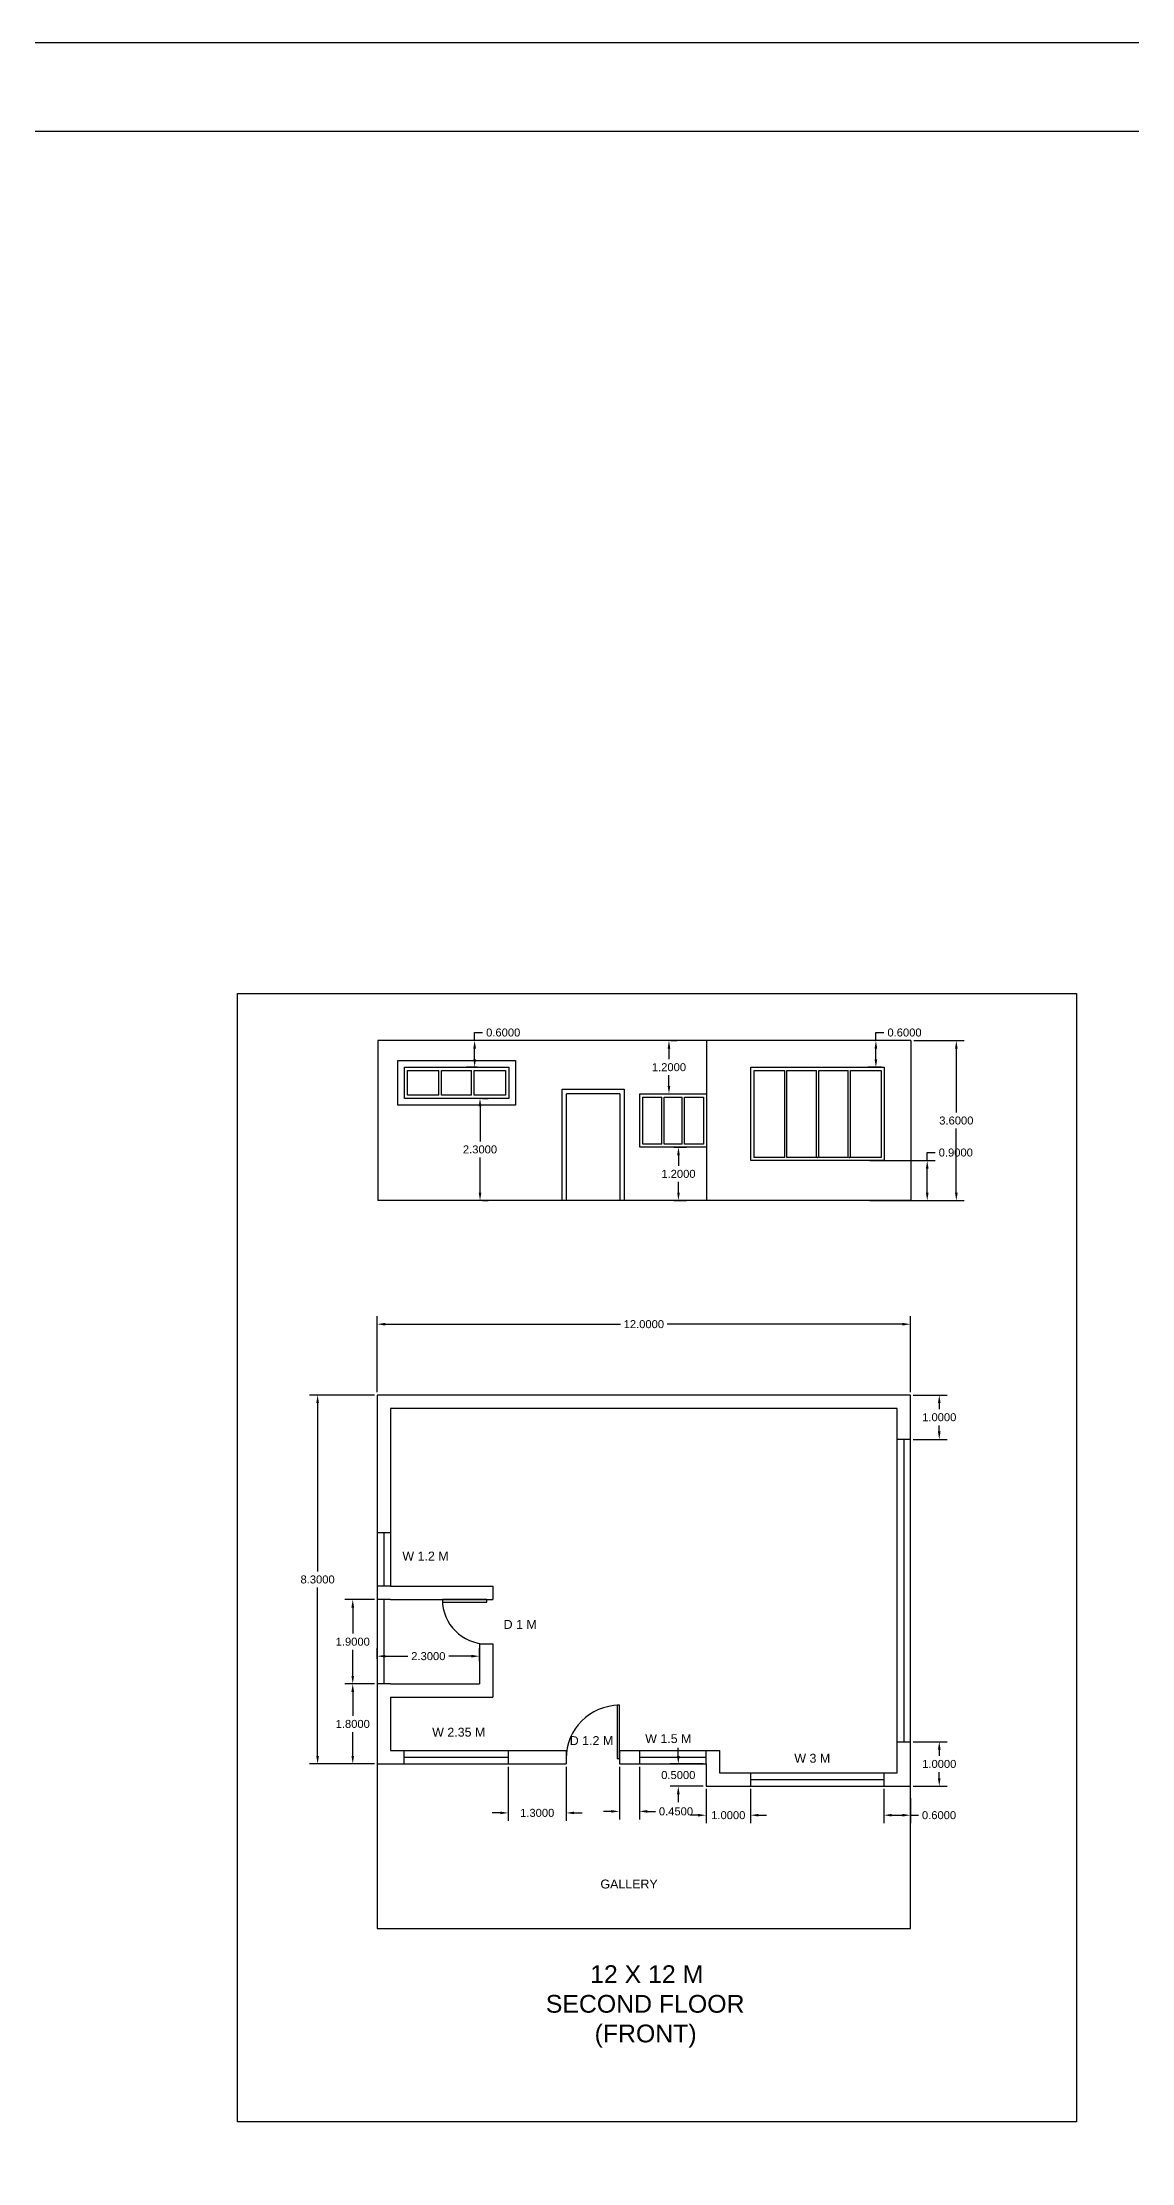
# Model space of a CAD drawing. Header units: millimetres. Extents: x 3147 to 3559, y 1951 to 2086.
# Drawn here: x 3359.87 to 3384.38, y 2038.38 to 2086.08 of the extents above; entities that cross this region are included whole.
import ezdxf

# ---------------------------------------------------------------- set-up
doc = ezdxf.new("R2010")
doc.units = ezdxf.units.MM
doc.layers.get('Defpoints').update_dxf_attribs({"color": 1})
doc.styles.get("Standard").update_dxf_attribs({"font": 'arial.ttf'})
doc.dimstyles.get("Standard").update_dxf_attribs({"dimtxt": 0.18, "dimasz": 0.18, "dimexe": 0.18, "dimexo": 0.0625, "dimgap": 0.09, "dimtad": 0, "dimtih": 1, "dimtoh": 1, "dimdec": 4, "dimzin": 0, "dimdsep": 46, "dimtxsty": 'Standard', "dimcen": 0.09, "dimadec": 0, "dimazin": 0, "dimtfac": 1, "dimtdec": 4, "dimtofl": 0, "dimtmove": 0, "dimatfit": 3, "dimfxl": 1, "dimtolj": 1, "dimtzin": 0, "dimarcsym": 0})

# ---------------------------------------------------------------- blocks, each defined once
blk = doc.blocks.new('*D100')
at = {"color": 0, "lineweight": -2, "transparency": 16777216}
for p, q in [((3367.34, 2055.649), (3365.88, 2055.649)), ((3366.06, 2055.469), (3366.06, 2051.681)), ((3366.06, 2047.529), (3366.06, 2051.317)), ((3367.34, 2047.349), (3365.88, 2047.349))]:
    blk.add_line(p, q, dxfattribs=at)
at = {"color": 0, "transparency": 16777216}
for points in [[(3366.03, 2055.469), (3366.09, 2055.469), (3366.06, 2055.649)], [(3366.03, 2047.529), (3366.09, 2047.529), (3366.06, 2047.349)]]:
    blk.add_solid(points, dxfattribs=at)
at = {"layer": 'Defpoints', "color": 0, "transparency": 16777216}
for p in [(3367.402, 2055.649), (3366.06, 2047.349), (3367.402, 2047.349)]:
    blk.add_point(p, dxfattribs=at)
at = {"color": 0, "transparency": 16777216, "insert": (3366.06, 2051.499), "char_height": 0.18, "attachment_point": 5}
blk.add_mtext('\\A1;8.3000', dxfattribs=at)
blk = doc.blocks.new('*D101')
at = {"color": 0, "lineweight": -2, "transparency": 16777216}
for p, q in [((3374.74, 2047.349), (3373.997, 2047.349)), ((3374.177, 2047.529), (3374.177, 2047.709)), ((3374.74, 2046.849), (3373.997, 2046.849)), ((3374.177, 2046.669), (3374.177, 2046.489))]:
    blk.add_line(p, q, dxfattribs=at)
at = {"color": 0, "transparency": 16777216}
for points in [[(3374.147, 2047.529), (3374.207, 2047.529), (3374.177, 2047.349)], [(3374.147, 2046.669), (3374.207, 2046.669), (3374.177, 2046.849)]]:
    blk.add_solid(points, dxfattribs=at)
at = {"layer": 'Defpoints', "color": 0, "transparency": 16777216}
for p in [(3374.802, 2047.349), (3374.177, 2046.849), (3374.802, 2046.849)]:
    blk.add_point(p, dxfattribs=at)
at = {"color": 0, "transparency": 16777216, "insert": (3374.177, 2047.099), "char_height": 0.18, "attachment_point": 5}
blk.add_mtext('\\A1;0.5000', dxfattribs=at)
blk = doc.blocks.new('*D102')
at = {"color": 0, "lineweight": -2, "transparency": 16777216}
for p, q in [((3367.402, 2049.712), (3367.402, 2049.954)), ((3367.582, 2049.774), (3368.087, 2049.774)), ((3369.522, 2049.774), (3369.017, 2049.774)), ((3369.702, 2049.662), (3369.702, 2049.954))]:
    blk.add_line(p, q, dxfattribs=at)
at = {"color": 0, "transparency": 16777216}
for points in [[(3367.582, 2049.804), (3367.582, 2049.744), (3367.402, 2049.774)], [(3369.522, 2049.804), (3369.522, 2049.744), (3369.702, 2049.774)]]:
    blk.add_solid(points, dxfattribs=at)
at = {"layer": 'Defpoints', "color": 0, "transparency": 16777216}
for p in [(3367.402, 2049.649), (3369.702, 2049.774), (3369.702, 2049.599)]:
    blk.add_point(p, dxfattribs=at)
at = {"color": 0, "transparency": 16777216, "insert": (3368.552, 2049.774), "char_height": 0.18, "attachment_point": 5}
blk.add_mtext('\\A1;2.3000', dxfattribs=at)
blk = doc.blocks.new('*D103')
at = {"color": 0, "lineweight": -2, "transparency": 16777216}
for p, q in [((3367.402, 2055.712), (3367.402, 2057.423)), ((3379.402, 2055.712), (3379.402, 2057.423)), ((3367.582, 2057.243), (3372.877, 2057.243)), ((3379.222, 2057.243), (3373.927, 2057.243))]:
    blk.add_line(p, q, dxfattribs=at)
at = {"color": 0, "transparency": 16777216}
for points in [[(3367.582, 2057.273), (3367.582, 2057.213), (3367.402, 2057.243)], [(3379.222, 2057.273), (3379.222, 2057.213), (3379.402, 2057.243)]]:
    blk.add_solid(points, dxfattribs=at)
at = {"layer": 'Defpoints', "color": 0, "transparency": 16777216}
for p in [(3379.402, 2057.243), (3367.402, 2055.649), (3379.402, 2055.649)]:
    blk.add_point(p, dxfattribs=at)
at = {"color": 0, "transparency": 16777216, "insert": (3373.402, 2057.243), "char_height": 0.18, "attachment_point": 5}
blk.add_mtext('\\A1;12.0000', dxfattribs=at)
blk = doc.blocks.new('*D104')
at = {"color": 0, "lineweight": -2, "transparency": 16777216}
for p, q in [((3379.465, 2047.849), (3380.23, 2047.849)), ((3380.05, 2047.669), (3380.05, 2047.531)), ((3379.465, 2046.849), (3380.23, 2046.849)), ((3380.05, 2047.029), (3380.05, 2047.167))]:
    blk.add_line(p, q, dxfattribs=at)
at = {"color": 0, "transparency": 16777216}
for points in [[(3380.02, 2047.669), (3380.08, 2047.669), (3380.05, 2047.849)], [(3380.02, 2047.029), (3380.08, 2047.029), (3380.05, 2046.849)]]:
    blk.add_solid(points, dxfattribs=at)
at = {"layer": 'Defpoints', "color": 0, "transparency": 16777216}
for p in [(3379.402, 2047.849), (3380.05, 2047.849), (3379.402, 2046.849)]:
    blk.add_point(p, dxfattribs=at)
at = {"color": 0, "transparency": 16777216, "insert": (3380.05, 2047.349), "char_height": 0.18, "attachment_point": 5}
blk.add_mtext('\\A1;1.0000', dxfattribs=at)
blk = doc.blocks.new('*D105')
at = {"color": 0, "lineweight": -2, "transparency": 16777216}
for p, q in [((3379.465, 2055.649), (3380.23, 2055.649)), ((3380.05, 2055.469), (3380.05, 2055.331)), ((3380.05, 2054.829), (3380.05, 2054.967)), ((3379.465, 2054.649), (3380.23, 2054.649))]:
    blk.add_line(p, q, dxfattribs=at)
at = {"color": 0, "transparency": 16777216}
for points in [[(3380.02, 2055.469), (3380.08, 2055.469), (3380.05, 2055.649)], [(3380.02, 2054.829), (3380.08, 2054.829), (3380.05, 2054.649)]]:
    blk.add_solid(points, dxfattribs=at)
at = {"layer": 'Defpoints', "color": 0, "transparency": 16777216}
for p in [(3379.402, 2055.649), (3379.402, 2054.649), (3380.05, 2054.649)]:
    blk.add_point(p, dxfattribs=at)
at = {"color": 0, "transparency": 16777216, "insert": (3380.05, 2055.149), "char_height": 0.18, "attachment_point": 5}
blk.add_mtext('\\A1;1.0000', dxfattribs=at)
blk = doc.blocks.new('*D106')
at = {"color": 0, "lineweight": -2, "transparency": 16777216}
for p, q in [((3372.852, 2047.287), (3372.852, 2046.102)), ((3373.302, 2047.287), (3373.302, 2046.102)), ((3372.672, 2046.282), (3372.492, 2046.282)), ((3373.482, 2046.282), (3373.662, 2046.282))]:
    blk.add_line(p, q, dxfattribs=at)
at = {"color": 0, "transparency": 16777216}
for points in [[(3372.672, 2046.312), (3372.672, 2046.252), (3372.852, 2046.282)], [(3373.482, 2046.312), (3373.482, 2046.252), (3373.302, 2046.282)]]:
    blk.add_solid(points, dxfattribs=at)
at = {"layer": 'Defpoints', "color": 0, "transparency": 16777216}
for p in [(3372.852, 2047.349), (3373.302, 2047.349), (3373.302, 2046.282)]:
    blk.add_point(p, dxfattribs=at)
at = {"color": 0, "transparency": 16777216, "insert": (3374.125, 2046.282), "char_height": 0.18, "attachment_point": 5}
blk.add_mtext('\\A1;0.4500', dxfattribs=at)
blk = doc.blocks.new('*D107')
at = {"color": 0, "lineweight": -2, "transparency": 16777216}
for p, q in [((3370.352, 2047.287), (3370.352, 2046.068)), ((3371.652, 2047.287), (3371.652, 2046.068)), ((3370.172, 2046.248), (3369.992, 2046.248)), ((3371.832, 2046.248), (3372.012, 2046.248))]:
    blk.add_line(p, q, dxfattribs=at)
at = {"color": 0, "transparency": 16777216}
for points in [[(3370.172, 2046.278), (3370.172, 2046.218), (3370.352, 2046.248)], [(3371.832, 2046.278), (3371.832, 2046.218), (3371.652, 2046.248)]]:
    blk.add_solid(points, dxfattribs=at)
at = {"layer": 'Defpoints', "color": 0, "transparency": 16777216}
for p in [(3370.352, 2047.349), (3371.652, 2047.349), (3371.652, 2046.248)]:
    blk.add_point(p, dxfattribs=at)
at = {"color": 0, "transparency": 16777216, "insert": (3371.002, 2046.248), "char_height": 0.18, "attachment_point": 5}
blk.add_mtext('\\A1;1.3000', dxfattribs=at)
blk = doc.blocks.new('*D108')
at = {"color": 0, "lineweight": -2, "transparency": 16777216}
for p, q in [((3378.802, 2046.787), (3378.802, 2046.016)), ((3379.402, 2046.583), (3379.402, 2046.016)), ((3378.982, 2046.196), (3379.222, 2046.196)), ((3379.402, 2046.196), (3379.582, 2046.196))]:
    blk.add_line(p, q, dxfattribs=at)
at = {"color": 0, "transparency": 16777216}
for points in [[(3378.982, 2046.226), (3378.982, 2046.166), (3378.802, 2046.196)], [(3379.222, 2046.226), (3379.222, 2046.166), (3379.402, 2046.196)]]:
    blk.add_solid(points, dxfattribs=at)
at = {"layer": 'Defpoints', "color": 0, "transparency": 16777216}
for p in [(3378.802, 2046.849), (3379.402, 2046.645), (3379.402, 2046.196)]:
    blk.add_point(p, dxfattribs=at)
at = {"color": 0, "transparency": 16777216, "insert": (3380.045, 2046.196), "char_height": 0.18, "attachment_point": 5}
blk.add_mtext('\\A1;0.6000', dxfattribs=at)
blk = doc.blocks.new('*D109')
at = {"color": 0, "lineweight": -2, "transparency": 16777216}
for p, q in [((3374.802, 2046.787), (3374.802, 2046.016)), ((3375.802, 2046.787), (3375.802, 2046.016)), ((3374.622, 2046.196), (3374.442, 2046.196)), ((3375.982, 2046.196), (3376.162, 2046.196))]:
    blk.add_line(p, q, dxfattribs=at)
at = {"color": 0, "transparency": 16777216}
for points in [[(3374.622, 2046.226), (3374.622, 2046.166), (3374.802, 2046.196)], [(3375.982, 2046.226), (3375.982, 2046.166), (3375.802, 2046.196)]]:
    blk.add_solid(points, dxfattribs=at)
at = {"layer": 'Defpoints', "color": 0, "transparency": 16777216}
for p in [(3374.802, 2046.849), (3375.802, 2046.849), (3375.802, 2046.196)]:
    blk.add_point(p, dxfattribs=at)
at = {"color": 0, "transparency": 16777216, "insert": (3375.302, 2046.196), "char_height": 0.18, "attachment_point": 5}
blk.add_mtext('\\A1;1.0000', dxfattribs=at)
blk = doc.blocks.new('*D110')
at = {"color": 0, "lineweight": -2, "transparency": 16777216}
for p, q in [((3367.34, 2049.149), (3366.671, 2049.149)), ((3366.851, 2048.969), (3366.851, 2048.431)), ((3366.851, 2047.529), (3366.851, 2048.067)), ((3367.34, 2047.349), (3366.671, 2047.349))]:
    blk.add_line(p, q, dxfattribs=at)
at = {"color": 0, "transparency": 16777216}
for points in [[(3366.821, 2048.969), (3366.881, 2048.969), (3366.851, 2049.149)], [(3366.821, 2047.529), (3366.881, 2047.529), (3366.851, 2047.349)]]:
    blk.add_solid(points, dxfattribs=at)
at = {"layer": 'Defpoints', "color": 0, "transparency": 16777216}
for p in [(3366.851, 2049.149), (3367.402, 2049.149), (3367.402, 2047.349)]:
    blk.add_point(p, dxfattribs=at)
at = {"color": 0, "transparency": 16777216, "insert": (3366.851, 2048.249), "char_height": 0.18, "attachment_point": 5}
blk.add_mtext('\\A1;1.8000', dxfattribs=at)
blk = doc.blocks.new('*D111')
at = {"color": 0, "lineweight": -2, "transparency": 16777216}
for p, q in [((3367.34, 2051.049), (3366.671, 2051.049)), ((3366.851, 2050.869), (3366.851, 2050.281)), ((3366.851, 2049.329), (3366.851, 2049.917)), ((3367.34, 2049.149), (3366.671, 2049.149))]:
    blk.add_line(p, q, dxfattribs=at)
at = {"color": 0, "transparency": 16777216}
for points in [[(3366.821, 2050.869), (3366.881, 2050.869), (3366.851, 2051.049)], [(3366.821, 2049.329), (3366.881, 2049.329), (3366.851, 2049.149)]]:
    blk.add_solid(points, dxfattribs=at)
at = {"layer": 'Defpoints', "color": 0, "transparency": 16777216}
for p in [(3366.851, 2051.049), (3367.402, 2051.049), (3367.402, 2049.149)]:
    blk.add_point(p, dxfattribs=at)
at = {"color": 0, "transparency": 16777216, "insert": (3366.851, 2050.099), "char_height": 0.18, "attachment_point": 5}
blk.add_mtext('\\A1;1.9000', dxfattribs=at)
blk = doc.blocks.new('*U7')
for p, q in [((0, 0), (0, -100)), ((-1000, 0), (-1000, -100))]:
    blk.add_line(p, q)
blk.add_lwpolyline([(0, 0), (0, 1000), (-43.75, 1000), (-43.75, 0)], close=True)
blk.add_arc((0, 0), 1000, 90, 180)
blk = doc.blocks.new('*U6')
for p, q in [((-750, 0), (-750, -100)), ((0, 0), (0, -100))]:
    blk.add_line(p, q)
blk.add_lwpolyline([(0, 0), (0, 750), (-43.75, 750), (-43.75, 0)], close=True)
blk.add_arc((0, 0), 750, 90, 180)
blk = doc.blocks.new('*D66')
at = {"color": 0, "lineweight": -2, "transparency": 16777216}
for p, q in [((3379.475, 2063.624), (3380.614, 2063.624)), ((3380.434, 2063.444), (3380.434, 2062.006)), ((3380.434, 2060.204), (3380.434, 2061.642)), ((3379.475, 2060.024), (3380.614, 2060.024))]:
    blk.add_line(p, q, dxfattribs=at)
at = {"color": 0, "transparency": 16777216}
for points in [[(3380.404, 2063.444), (3380.464, 2063.444), (3380.434, 2063.624)], [(3380.404, 2060.204), (3380.464, 2060.204), (3380.434, 2060.024)]]:
    blk.add_solid(points, dxfattribs=at)
at = {"layer": 'Defpoints', "color": 0, "transparency": 16777216}
for p in [(3379.412, 2063.624), (3380.434, 2063.624), (3379.412, 2060.024)]:
    blk.add_point(p, dxfattribs=at)
at = {"color": 0, "transparency": 16777216, "insert": (3380.434, 2061.824), "char_height": 0.18, "attachment_point": 5}
blk.add_mtext('\\A1;3.6000', dxfattribs=at)
blk = doc.blocks.new('*D67')
at = {"color": 0, "lineweight": -2, "transparency": 16777216}
for p, q in [((3379.779, 2060.924), (3379.779, 2061.104)), ((3379.779, 2061.104), (3379.959, 2061.104)), ((3378.488, 2060.924), (3379.959, 2060.924)), ((3379.779, 2060.204), (3379.779, 2060.744)), ((3378.488, 2060.024), (3379.959, 2060.024))]:
    blk.add_line(p, q, dxfattribs=at)
at = {"color": 0, "transparency": 16777216}
for points in [[(3379.749, 2060.744), (3379.809, 2060.744), (3379.779, 2060.924)], [(3379.749, 2060.204), (3379.809, 2060.204), (3379.779, 2060.024)]]:
    blk.add_solid(points, dxfattribs=at)
at = {"layer": 'Defpoints', "color": 0, "transparency": 16777216}
for p in [(3378.425, 2060.924), (3379.779, 2060.924), (3378.425, 2060.024)]:
    blk.add_point(p, dxfattribs=at)
at = {"color": 0, "transparency": 16777216, "insert": (3380.422, 2061.104), "char_height": 0.18, "attachment_point": 5}
blk.add_mtext('\\A1;0.9000', dxfattribs=at)
blk = doc.blocks.new('*D68')
at = {"color": 0, "lineweight": -2, "transparency": 16777216}
for p, q in [((3378.75, 2063.624), (3378.444, 2063.624)), ((3378.624, 2063.624), (3378.624, 2063.804)), ((3378.624, 2063.804), (3378.804, 2063.804)), ((3378.75, 2063.024), (3378.444, 2063.024)), ((3378.624, 2063.204), (3378.624, 2063.444))]:
    blk.add_line(p, q, dxfattribs=at)
at = {"color": 0, "transparency": 16777216}
for points in [[(3378.594, 2063.444), (3378.654, 2063.444), (3378.624, 2063.624)], [(3378.594, 2063.204), (3378.654, 2063.204), (3378.624, 2063.024)]]:
    blk.add_solid(points, dxfattribs=at)
at = {"layer": 'Defpoints', "color": 0, "transparency": 16777216}
for p in [(3378.624, 2063.624), (3378.812, 2063.624), (3378.812, 2063.024)]:
    blk.add_point(p, dxfattribs=at)
at = {"color": 0, "transparency": 16777216, "insert": (3379.268, 2063.804), "char_height": 0.18, "attachment_point": 5}
blk.add_mtext('\\A1;0.6000', dxfattribs=at)
blk = doc.blocks.new('*D69')
at = {"color": 0, "lineweight": -2, "transparency": 16777216}
for p, q in [((3374.076, 2061.224), (3374.361, 2061.224)), ((3374.181, 2061.044), (3374.181, 2060.806)), ((3374.181, 2060.204), (3374.181, 2060.442)), ((3374.076, 2060.024), (3374.361, 2060.024))]:
    blk.add_line(p, q, dxfattribs=at)
at = {"color": 0, "transparency": 16777216}
for points in [[(3374.151, 2061.044), (3374.211, 2061.044), (3374.181, 2061.224)], [(3374.151, 2060.204), (3374.211, 2060.204), (3374.181, 2060.024)]]:
    blk.add_solid(points, dxfattribs=at)
at = {"layer": 'Defpoints', "color": 0, "transparency": 16777216}
for p in [(3374.013, 2061.224), (3374.181, 2061.224), (3374.013, 2060.024)]:
    blk.add_point(p, dxfattribs=at)
at = {"color": 0, "transparency": 16777216, "insert": (3374.181, 2060.624), "char_height": 0.18, "attachment_point": 5}
blk.add_mtext('\\A1;1.2000', dxfattribs=at)
blk = doc.blocks.new('*D70')
at = {"color": 0, "lineweight": -2, "transparency": 16777216}
for p, q in [((3374.011, 2063.624), (3374.147, 2063.624)), ((3373.967, 2063.444), (3373.967, 2063.206)), ((3373.967, 2062.604), (3373.967, 2062.842)), ((3374.011, 2062.424), (3374.147, 2062.424))]:
    blk.add_line(p, q, dxfattribs=at)
at = {"color": 0, "transparency": 16777216}
for points in [[(3373.937, 2063.444), (3373.997, 2063.444), (3373.967, 2063.624)], [(3373.937, 2062.604), (3373.997, 2062.604), (3373.967, 2062.424)]]:
    blk.add_solid(points, dxfattribs=at)
at = {"layer": 'Defpoints', "color": 0, "transparency": 16777216}
for p in [(3373.948, 2063.624), (3373.967, 2063.624), (3373.948, 2062.424)]:
    blk.add_point(p, dxfattribs=at)
at = {"color": 0, "transparency": 16777216, "insert": (3373.967, 2063.024), "char_height": 0.18, "attachment_point": 5}
blk.add_mtext('\\A1;1.2000', dxfattribs=at)
blk = doc.blocks.new('*D71')
at = {"color": 0, "lineweight": -2, "transparency": 16777216}
for p, q in [((3369.715, 2062.144), (3369.715, 2061.356)), ((3369.768, 2062.324), (3369.895, 2062.324)), ((3369.715, 2060.204), (3369.715, 2060.992)), ((3369.768, 2060.024), (3369.895, 2060.024))]:
    blk.add_line(p, q, dxfattribs=at)
at = {"color": 0, "transparency": 16777216}
for points in [[(3369.685, 2062.144), (3369.745, 2062.144), (3369.715, 2062.324)], [(3369.685, 2060.204), (3369.745, 2060.204), (3369.715, 2060.024)]]:
    blk.add_solid(points, dxfattribs=at)
at = {"layer": 'Defpoints', "color": 0, "transparency": 16777216}
for p in [(3369.705, 2062.324), (3369.705, 2060.024), (3369.715, 2060.024)]:
    blk.add_point(p, dxfattribs=at)
at = {"color": 0, "transparency": 16777216, "insert": (3369.715, 2061.174), "char_height": 0.18, "attachment_point": 5}
blk.add_mtext('\\A1;2.3000', dxfattribs=at)
blk = doc.blocks.new('*D72')
at = {"color": 0, "lineweight": -2, "transparency": 16777216}
for p, q in [((3369.652, 2063.624), (3369.414, 2063.624)), ((3369.594, 2063.624), (3369.594, 2063.804)), ((3369.594, 2063.804), (3369.774, 2063.804)), ((3369.652, 2063.024), (3369.414, 2063.024)), ((3369.594, 2063.204), (3369.594, 2063.444))]:
    blk.add_line(p, q, dxfattribs=at)
at = {"color": 0, "transparency": 16777216}
for points in [[(3369.564, 2063.444), (3369.624, 2063.444), (3369.594, 2063.624)], [(3369.564, 2063.204), (3369.624, 2063.204), (3369.594, 2063.024)]]:
    blk.add_solid(points, dxfattribs=at)
at = {"layer": 'Defpoints', "color": 0, "transparency": 16777216}
for p in [(3369.594, 2063.624), (3369.715, 2063.624), (3369.715, 2063.024)]:
    blk.add_point(p, dxfattribs=at)
at = {"color": 0, "transparency": 16777216, "insert": (3370.237, 2063.804), "char_height": 0.18, "attachment_point": 5}
blk.add_mtext('\\A1;0.6000', dxfattribs=at)

msp = doc.modelspace()

# ---------------------------------------------------------------- linework, layer by layer
for p, q in [((3367.41203, 2063.62366), (3367.41203, 2060.02366)), ((3379.41203, 2063.62366), (3367.41203, 2063.62366)), ((3374.81203, 2063.62366), (3374.81203, 2060.02366)), ((3379.41203, 2063.62366), (3379.41203, 2060.02366)), ((3368.08203, 2062.39366), (3368.08203, 2062.95366)), ((3368.08203, 2062.95366), (3368.7887, 2062.95366)), ((3368.7887, 2062.39366), (3368.7887, 2062.95366)), ((3368.8487, 2062.95366), (3369.52537, 2062.95366)), ((3368.8487, 2062.39366), (3368.8487, 2062.95366)), ((3369.52537, 2062.39366), (3369.52537, 2062.95366)), ((3369.58537, 2062.95366), (3370.29203, 2062.95366)), ((3369.58537, 2062.39366), (3369.58537, 2062.95366)), ((3370.29203, 2062.95366), (3370.29203, 2062.39366)), ((3375.88203, 2060.99366), (3375.88203, 2062.95366)), ((3375.88203, 2062.95366), (3376.57203, 2062.95366)), ((3376.57203, 2060.99366), (3376.57203, 2062.95366)), ((3376.62203, 2062.95366), (3377.28651, 2062.95366)), ((3376.62203, 2060.99366), (3376.62203, 2062.95366)), ((3377.28651, 2060.99366), (3377.28651, 2062.95366)), ((3377.33651, 2062.95366), (3378.00151, 2062.95366)), ((3377.33651, 2060.99366), (3377.33651, 2062.95366)), ((3378.00151, 2060.99366), (3378.00151, 2062.95366)), ((3378.05151, 2062.95366), (3378.74203, 2062.95366)), ((3378.05151, 2060.99366), (3378.05151, 2062.95366)), ((3378.74203, 2062.95366), (3378.74203, 2060.99366)), ((3368.7887, 2062.39366), (3368.08203, 2062.39366)), ((3369.52537, 2062.39366), (3368.8487, 2062.39366)), ((3370.29203, 2062.39366), (3369.58537, 2062.39366)), ((3372.86203, 2062.42366), (3371.66203, 2062.42366)), ((3373.38203, 2061.29366), (3373.38203, 2062.35366)), ((3373.38203, 2062.35366), (3373.81037, 2062.35366)), ((3373.81037, 2061.29366), (3373.81037, 2062.35366)), ((3373.86037, 2062.35366), (3374.2637, 2062.35366)), ((3373.86037, 2061.29366), (3373.86037, 2062.35366)), ((3374.2637, 2061.29366), (3374.2637, 2062.35366)), ((3374.3137, 2062.35366), (3374.74203, 2062.35366)), ((3374.3137, 2061.29366), (3374.3137, 2062.35366)), ((3374.74203, 2062.35366), (3374.74203, 2061.29366)), ((3373.81037, 2061.29366), (3373.38203, 2061.29366)), ((3374.2637, 2061.29366), (3373.86037, 2061.29366)), ((3374.74203, 2061.29366), (3374.3137, 2061.29366)), ((3376.57203, 2060.99366), (3375.88203, 2060.99366)), ((3377.28651, 2060.99366), (3376.62203, 2060.99366)), ((3378.00151, 2060.99366), (3377.33651, 2060.99366)), ((3378.74203, 2060.99366), (3378.05151, 2060.99366)), ((3379.41203, 2060.02366), (3367.41203, 2060.02366)), ((3379.40212, 2055.64913), (3367.40212, 2055.64913)), ((3367.40212, 2055.64913), (3367.40212, 2043.64913)), ((3379.40212, 2043.64913), (3379.40212, 2055.64913)), ((3367.70212, 2055.34913), (3367.70212, 2051.34913)), ((3379.10212, 2055.34913), (3367.70212, 2055.34913)), ((3367.70212, 2055.34913), (3367.70212, 2051.34913)), ((3379.40212, 2054.64913), (3379.10212, 2054.64913)), ((3379.25212, 2054.64913), (3379.25212, 2047.84913)), ((3367.70212, 2052.54913), (3367.40212, 2052.54913)), ((3367.55212, 2052.54913), (3367.55212, 2051.34913)), ((3367.70212, 2051.34913), (3367.40212, 2051.34913)), ((3367.70212, 2051.34913), (3370.00212, 2051.34913)), ((3370.00212, 2051.34913), (3370.00212, 2051.04913)), ((3367.70212, 2051.04913), (3367.40212, 2051.04913)), ((3367.55212, 2051.04913), (3367.55212, 2049.14913)), ((3367.70212, 2051.04913), (3369.70212, 2051.04913)), ((3369.70212, 2051.04913), (3370.00212, 2051.04913)), ((3369.70212, 2050.04913), (3369.70212, 2049.14913)), ((3369.70212, 2050.04913), (3370.00212, 2050.04913)), ((3370.00212, 2050.04913), (3370.00212, 2048.84913)), ((3367.70212, 2049.14913), (3367.40212, 2049.14913)), ((3367.70212, 2049.14913), (3369.70212, 2049.14913)), ((3367.70212, 2048.84913), (3367.70212, 2047.64913)), ((3367.70212, 2048.84913), (3370.00212, 2048.84913)), ((3379.10212, 2047.84913), (3379.40212, 2047.84913)), ((3367.40212, 2047.34913), (3371.65212, 2047.34913)), ((3367.70212, 2047.64913), (3371.65212, 2047.64913)), ((3368.00212, 2047.64913), (3368.00212, 2047.34913)), ((3368.00212, 2047.49913), (3370.35212, 2047.49913)), ((3370.35212, 2047.64913), (3370.35212, 2047.34913)), ((3371.65212, 2047.64913), (3371.65212, 2047.34913)), ((3372.85212, 2047.64913), (3375.10212, 2047.64913)), ((3372.85212, 2047.64913), (3372.85212, 2047.34913)), ((3372.85212, 2047.34913), (3374.80212, 2047.34913)), ((3373.30212, 2047.64913), (3373.30212, 2047.34913)), ((3373.30212, 2047.49913), (3374.80212, 2047.49913)), ((3374.80212, 2047.34913), (3374.80212, 2047.64913)), ((3374.80212, 2047.34913), (3374.80212, 2046.84913)), ((3374.80212, 2047.34913), (3374.80212, 2046.84913)), ((3375.10212, 2047.64913), (3375.10212, 2047.14913)), ((3374.80212, 2046.84913), (3379.40212, 2046.84913)), ((3375.10212, 2047.14913), (3379.10212, 2047.14913)), ((3375.80212, 2047.14913), (3375.80212, 2046.84913)), ((3375.80212, 2046.99913), (3378.80212, 2046.99913)), ((3378.80212, 2047.14913), (3378.80212, 2046.84913)), ((3367.40212, 2043.64913), (3379.40212, 2043.64913))]:
    msp.add_line(p, q)
for points in [[(3318.90235, 2086.07998), (3443.06245, 2086.07998), (3443.06245, 1994.15057), (3318.90235, 1994.15057)], [(3320.90235, 2084.07998), (3441.06245, 2084.07998), (3441.06245, 1996.15057), (3320.90235, 1996.15057)], [(3364.25547, 2064.67958), (3383.13691, 2064.67958), (3383.13691, 2039.30012), (3364.25547, 2039.30012)], [(3370.51203, 2063.17366), (3370.51203, 2062.17366), (3367.86203, 2062.17366), (3367.86203, 2063.17366)], [(3370.36203, 2063.02366), (3370.36203, 2062.32366), (3368.01203, 2062.32366), (3368.01203, 2063.02366)], [(3378.81203, 2063.02366), (3378.81203, 2060.92366), (3375.81203, 2060.92366), (3375.81203, 2063.02366)], [(3374.81203, 2062.42366), (3374.81203, 2061.22366), (3373.31203, 2061.22366), (3373.31203, 2062.42366)]]:
    msp.add_lwpolyline(points, close=True)
for points in [[(3371.56203, 2060.02366), (3371.56203, 2062.52739), (3372.96203, 2062.52739), (3372.96203, 2060.02366)], [(3371.66203, 2060.02366), (3371.66203, 2062.42366)], [(3372.86203, 2062.42366), (3372.86203, 2060.02366)], [(3379.10212, 2047.14913), (3379.10212, 2055.34913)]]:
    msp.add_lwpolyline(points)
for p in [(3377.31203, 2060.99366), (3378.02703, 2060.99366)]:
    msp.add_point(p)

# ---------------------------------------------------------------- block references
at = {"xscale": 0.001333333333333232, "yscale": 0.001333333333333232, "zscale": 0.001333333333333232, "rotation": 90}
msp.add_blockref('*U6', (3369.86878, 2051.04913), dxfattribs=at)
at = {"xscale": 0.001199999999999926, "yscale": 0.001199999999999926, "zscale": 0.001199999999999926}
msp.add_blockref('*U7', (3372.85212, 2047.46913), dxfattribs=at)

# ---------------------------------------------------------------- texts
at = {"attachment_point": 1}
for s, width, heights, insert, char_height in [('W 1.2 M', 1.4764067, [0.49227], (3367.96824, 2052.12608), 0.2), ('D 1 M', 1.4764067, [0.49227], (3370.247, 2050.58795), 0.2), ('W 2.35 M', 1.4764067, [0.49227], (3368.63877, 2048.16454), 0.2), ('D 1.2 M', 1.4764067, [0.49227], (3371.73488, 2047.9745), 0.2), ('W 1.5 M', 1.4764067, [0.49227], (3373.43291, 2048.01934), 0.2), ('W 3 M', 1.4764067, [0.49227], (3376.78839, 2047.57709), 0.2), ('GALLERY', 3.5490975, [0], (3372.42513, 2044.74813), 0.2), ('\\pi1.49535;12 X 12 M\\P\\pi0.49794;SECOND FLOOR\\P\\pi1.59603;(FRONT)', 5.4346256, [0], (3370.69764, 2042.81968), 0.4)]:
    msp.add_mtext_dynamic_manual_height_columns(s, width=width, gutter_width=1, heights=heights, dxfattribs=dict(at, insert=insert, char_height=char_height))

# ---------------------------------------------------------------- dimensions: what is measured, and where the dimension line sits
for base, p1, p2, picture, middle in [((3369.59373, 2063.62366), (3369.71461, 2063.02366), (3369.71461, 2063.62366), '*D72', (3370.23705, 2063.80366)), ((3373.967, 2063.62366), (3373.9484, 2062.42366), (3373.9484, 2063.62366), '*D70', (3373.967, 2063.02366)), ((3378.62441, 2063.62366), (3378.81203, 2063.02366), (3378.81203, 2063.62366), '*D68', (3379.26773, 2063.80366)), ((3380.43392, 2063.62366), (3379.41203, 2060.02366), (3379.41203, 2063.62366), '*D66', (3380.43392, 2061.82366)), ((3369.71461, 2060.02366), (3369.70532, 2062.32366), (3369.70532, 2060.02366), '*D71', (3369.71461, 2061.17366)), ((3374.18087, 2061.22366), (3374.01349, 2060.02366), (3374.01349, 2061.22366), '*D69', (3374.18087, 2060.62366)), ((3379.77851, 2060.92366), (3378.42518, 2060.02366), (3378.42518, 2060.92366), '*D67', (3380.42183, 2061.10366)), ((3366.06043, 2047.34913), (3367.40212, 2055.64913), (3367.40212, 2047.34913), '*D100', (3366.06043, 2051.49913)), ((3380.05003, 2054.64913), (3379.40212, 2055.64913), (3379.40212, 2054.64913), '*D105', (3380.05003, 2055.14913)), ((3366.85128, 2051.04913), (3367.40212, 2049.14913), (3367.40212, 2051.04913), '*D111', (3366.85128, 2050.09913)), ((3366.85128, 2049.14913), (3367.40212, 2047.34913), (3367.40212, 2049.14913), '*D110', (3366.85128, 2048.24913)), ((3380.05003, 2047.84913), (3379.40212, 2046.84913), (3379.40212, 2047.84913), '*D104', (3380.05003, 2047.34913)), ((3374.1771, 2046.84913), (3374.80212, 2047.34913), (3374.80212, 2046.84913), '*D101', (3374.1771, 2047.09913))]:
    dim = msp.add_linear_dim(base=base, p1=p1, p2=p2, angle=90, dimstyle='Standard')
    dim.commit()
    dim.dimension.update_dxf_attribs({"geometry": picture, "text_midpoint": middle})
for base, p1, p2, picture, middle in [((3379.40212, 2057.24272), (3367.40212, 2055.64913), (3379.40212, 2055.64913), '*D103', (3373.40212, 2057.24272)), ((3369.70212, 2049.77409), (3367.40212, 2049.64913), (3369.70212, 2049.59913), '*D102', (3368.55212, 2049.77409)), ((3371.65212, 2046.24806), (3370.35212, 2047.34913), (3371.65212, 2047.34913), '*D107', (3371.00212, 2046.24806)), ((3373.30212, 2046.28243), (3372.85212, 2047.34913), (3373.30212, 2047.34913), '*D106', (3374.12544, 2046.28243)), ((3375.80212, 2046.19555), (3374.80212, 2046.84913), (3375.80212, 2046.84913), '*D109', (3375.30212, 2046.19555)), ((3379.40212, 2046.19555), (3378.80212, 2046.84913), (3379.40212, 2046.64517), '*D108', (3380.04544, 2046.19555))]:
    dim = msp.add_linear_dim(base=base, p1=p1, p2=p2, dimstyle='Standard')
    dim.commit()
    dim.dimension.update_dxf_attribs({"geometry": picture, "text_midpoint": middle})

doc.saveas('drawing.dxf')
